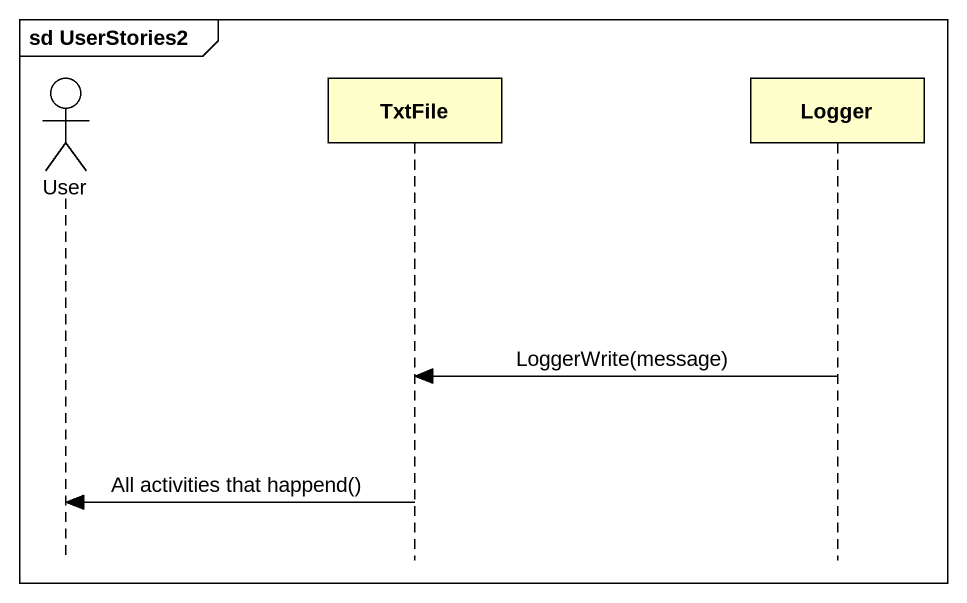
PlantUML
@startuml
mainframe sd UserStories2
hide footbox
actor User
participant TxtFile
participant Logger

Logger -> TxtFile : LoggerWrite(message)
TxtFile -> User : All activities that happend()
@enduml
